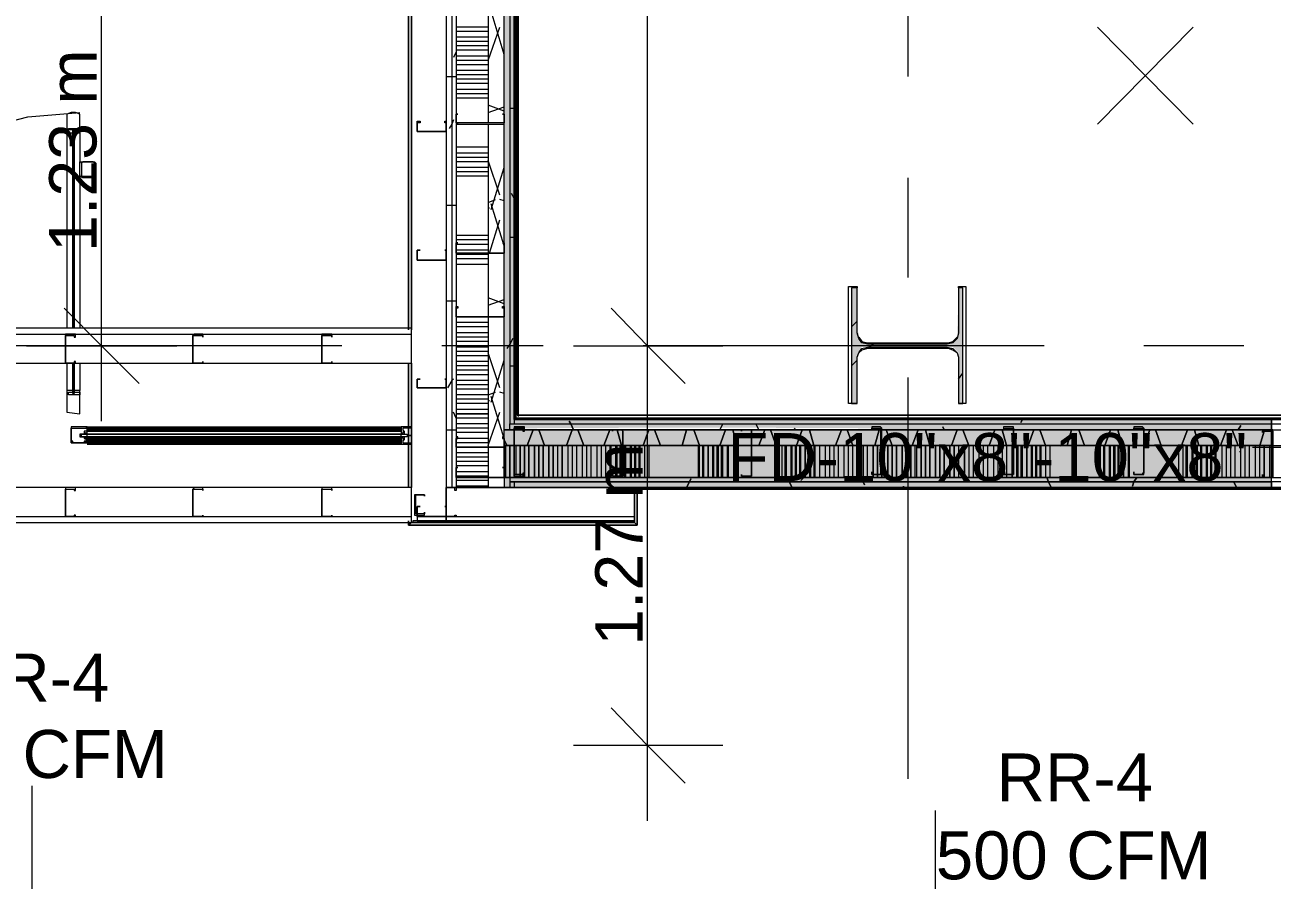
# Model space of a CAD drawing. Header units: metres. Extents: x -2 to 207, y -8 to 52.
# Drawn here: x 28.016 to 31.964, y 21.481 to 24.186 of the extents above; entities that cross this region are included whole.
import ezdxf

# ---------------------------------------------------------------- set-up
doc = ezdxf.new("R2010")
doc.units = ezdxf.units.M
doc.layers.add('HVAC - Ductos', color=5, linetype='Continuous', lineweight=0)
doc.layers.add('PDF_Text', color=7, linetype='Continuous', lineweight=0)
doc.layers.add('PDF_Geometry', color=7, linetype='Continuous', lineweight=0, true_color=0xaaaaaa)
doc.layers.add('PDF_Solid Fills', color=7, linetype='Continuous', lineweight=0, true_color=0xffffff)
doc.styles.add('PDF Helvetica', font='')
doc.styles.get('PDF Helvetica').set_extended_font_data('Helvetica')

msp = doc.modelspace()

# ---------------------------------------------------------------- hatches: boundary and pattern name
at = {"layer": 'PDF_Solid Fills', "lineweight": 0, "transparency": 33554559}
h = msp.add_hatch(color=256, dxfattribs=at)
h.paths.add_polyline_path([(29.533, 25.696), (29.5513, 25.696), (29.5513, 25.7281), (29.533, 25.7281)])
h.paths.add_polyline_path([(29.533, 22.7225), (29.5513, 22.7225), (29.5513, 22.7545), (29.533, 22.7545)])
h.paths.add_polyline_path([(29.533, 22.9057), (29.5513, 22.9057), (29.5513, 25.5448), (29.533, 25.5448)])
h = msp.add_hatch(color=256, dxfattribs=at)
h.paths.add_polyline_path([(29.5513, 25.7144), (29.5651, 25.7144), (29.5651, 25.7281), (29.5513, 25.7281)])
h.paths.add_polyline_path([(29.5513, 22.7225), (29.5651, 22.7225), (29.5651, 22.7408), (29.5513, 22.7408)])
h.paths.add_polyline_path([(29.5513, 22.9241), (29.5651, 22.9241), (29.5651, 25.5265), (29.5513, 25.5265)])
msp.add_hatch(color=256, dxfattribs=at).paths.add_polyline_path([(30.6509, 23.2127), (30.6509, 23.3547), (30.6326, 23.3547), (30.6326, 22.9882), (30.6509, 22.9882), (30.6509, 23.1394), (30.6555, 23.1532), (30.6601, 23.1577), (30.6647, 23.1669), (30.9533, 23.1669), (30.9716, 23.1486), (30.9716, 22.9882), (30.9854, 22.9882), (30.9854, 23.3547), (30.9716, 23.3547), (30.967, 23.199), (30.9533, 23.1852), (30.935, 23.1806), (30.683, 23.1761), (30.683, 23.1806), (30.6647, 23.1806), (30.6647, 23.1898), (30.6601, 23.1944), (30.6555, 23.1944), (30.6555, 23.2127)])
h = msp.add_hatch(color=256, dxfattribs=at)
h.paths.add_polyline_path([(31.9613, 22.9241), (31.9613, 22.9378), (29.5651, 22.9378), (29.5651, 22.9241)])
h.paths.add_polyline_path([(32.3141, 22.9378), (32.3141, 22.9241), (34.7469, 22.9241), (34.7469, 22.9378)])
h = msp.add_hatch(color=256, dxfattribs=at)
h.paths.add_polyline_path([(31.9613, 22.9241), (31.9613, 22.9378), (29.5651, 22.9378), (29.5651, 22.9241)])
h.paths.add_polyline_path([(32.3141, 22.9378), (32.3141, 22.9241), (34.7469, 22.9241), (34.7469, 22.9378)])
h = msp.add_hatch(color=256, dxfattribs=at)
h.paths.add_polyline_path([(30.7242, 22.8553), (30.7242, 22.9057), (29.533, 22.9057), (29.533, 22.8553)])
h.paths.add_polyline_path([(32.3874, 22.8599), (33.5129, 22.8553), (33.5145, 22.8553), (33.5145, 22.8691), (33.4503, 22.8691), (33.4503, 22.8783), (33.5237, 22.8783), (33.5237, 22.8553), (33.5248, 22.8553), (34.3392, 22.8599), (34.3438, 22.8599), (34.6045, 22.8553), (34.6049, 22.8553), (34.6049, 22.8783), (34.6782, 22.8783), (34.6736, 22.8737), (34.6095, 22.8691), (34.6095, 22.8553), (34.8661, 22.8553), (34.8661, 22.9057), (34.3392, 22.9057), (34.3117, 22.9012), (34.3117, 22.9057), (33.9314, 22.9057), (33.8994, 22.9012), (33.8994, 22.9057), (33.5191, 22.9057), (33.4916, 22.9012), (33.4916, 22.9057), (32.7952, 22.9057), (32.7676, 22.9012), (32.7676, 22.9057), (32.3828, 22.9057), (32.3553, 22.9012), (32.3553, 22.9057), (32.3141, 22.9057), (32.3141, 22.8599)])
h.paths.add_polyline_path([(30.7288, 22.9057), (30.7288, 22.8553), (31.9613, 22.8553), (31.9613, 22.9057)])
h = msp.add_hatch(color=256, dxfattribs=at)
h.paths.add_polyline_path([(29.533, 22.8599), (29.5651, 22.8599), (30.7225, 22.8553), (30.7242, 22.8553), (30.7242, 22.9057), (29.533, 22.9057)])
h.paths.add_polyline_path([(32.3141, 22.9057), (32.3141, 22.8599), (32.3874, 22.8599), (33.5129, 22.8553), (33.5145, 22.8553), (33.5145, 22.8691), (33.4503, 22.8691), (33.4503, 22.8783), (33.5237, 22.8783), (33.5237, 22.8553), (34.6049, 22.8553), (34.6049, 22.8783), (34.6782, 22.8783), (34.6736, 22.8737), (34.6095, 22.8691), (34.6095, 22.8553), (34.8661, 22.8553), (34.8661, 22.9057), (34.6141, 22.9057), (34.6049, 22.9012), (34.6049, 22.9057), (34.3392, 22.9057), (34.3117, 22.9012), (34.3117, 22.9057), (33.9314, 22.9057), (33.8994, 22.9012), (33.8994, 22.9057), (33.5191, 22.9057), (33.4916, 22.9012), (33.4916, 22.9057), (32.7952, 22.9057), (32.7676, 22.9012), (32.7676, 22.9057)])
h.paths.add_polyline_path([(30.7288, 22.9057), (30.7288, 22.8553), (31.9613, 22.8553), (31.9613, 22.9057)])
h = msp.add_hatch(color=256, dxfattribs=at)
h.paths.add_polyline_path([(29.5514, 22.9057), (29.5651, 22.9103), (30.6967, 22.9149), (30.7242, 22.9149), (30.7242, 22.9057), (31.9613, 22.9057), (31.9613, 22.9241), (29.5513, 22.9241), (29.5513, 22.9057)])
h.paths.add_polyline_path([(32.3141, 22.9241), (32.3141, 22.9057), (34.7653, 22.9057), (34.7653, 22.9241)])
h = msp.add_hatch(color=256, dxfattribs=at)
h.paths.add_polyline_path([(29.5651, 22.9057), (29.5651, 22.9149), (29.5925, 22.9149), (30.7242, 22.9103), (31.9515, 22.9057), (31.9613, 22.9057), (31.9613, 22.9241), (29.5513, 22.9241), (29.5513, 22.9057)])
h.paths.add_polyline_path([(32.3141, 22.9241), (32.3141, 22.9057), (34.7653, 22.9057), (34.7653, 22.9241)])
h = msp.add_hatch(color=256, dxfattribs=at)
h.paths.add_polyline_path([(31.9613, 22.7545), (31.9613, 22.8553), (29.533, 22.8553), (29.533, 22.7545)])
h.paths.add_polyline_path([(34.6049, 22.8049), (34.6049, 22.8553), (33.5237, 22.8553), (33.5237, 22.8049), (33.5145, 22.8049), (33.5145, 22.8553), (32.3141, 22.8553), (32.3141, 22.7545), (34.9165, 22.7545), (34.9165, 22.8553), (34.6095, 22.8553)])
h = msp.add_hatch(color=256, dxfattribs=at)
h.paths.add_polyline_path([(31.9613, 22.7545), (31.9613, 22.8553), (29.533, 22.8553), (29.533, 22.7545)])
h.paths.add_polyline_path([(34.6049, 22.8049), (34.6049, 22.8553), (33.5237, 22.8553), (33.5237, 22.8049), (33.5145, 22.8049), (33.5145, 22.8553), (32.3141, 22.8553), (32.3141, 22.7545), (34.9165, 22.7545), (34.9165, 22.8553), (34.6095, 22.8553)])
h = msp.add_hatch(color=256, dxfattribs=at)
h.paths.add_polyline_path([(31.9613, 22.7408), (31.9613, 22.7545), (29.5513, 22.7545), (29.5513, 22.7408)])
h.paths.add_polyline_path([(32.3141, 22.7545), (32.3141, 22.7408), (34.9302, 22.7408), (34.9302, 22.7545)])
h = msp.add_hatch(color=256, dxfattribs=at)
h.paths.add_polyline_path([(31.9613, 22.7408), (31.9613, 22.7545), (29.5513, 22.7545), (29.5513, 22.7408)])
h.paths.add_polyline_path([(32.3141, 22.7545), (32.3141, 22.7408), (34.9302, 22.7408), (34.9302, 22.7545)])
h = msp.add_hatch(color=256, dxfattribs=at)
h.paths.add_polyline_path([(31.9613, 22.7225), (31.9613, 22.7408), (29.5651, 22.7408), (29.5651, 22.7225)])
h.paths.add_polyline_path([(34.9485, 22.7225), (34.9485, 22.7408), (32.3141, 22.7408), (32.3141, 22.7225)])
h = msp.add_hatch(color=256, dxfattribs=at)
h.paths.add_polyline_path([(31.9613, 22.7225), (31.9613, 22.7408), (29.5651, 22.7408), (29.5651, 22.7225)])
h.paths.add_polyline_path([(34.9485, 22.7225), (34.9485, 22.7408), (32.3141, 22.7408), (32.3141, 22.7225)])

# ---------------------------------------------------------------- linework, layer by layer
at = {"layer": 'HVAC - Ductos', "lineweight": 0}
for points in [[(29.9866, 21.6687), (29.9866, 23.1715), (29.9866, 26.1496), (29.9866, 32.3715), (29.9866, 33.6636)], [(28.2592, 22.9332), (28.2592, 24.4039), (28.2592, 32.6052)], [(28.1402, 23.2906), (28.2592, 23.1715), (28.3784, 23.0524)], [(29.872, 23.2906), (29.9866, 23.1715), (30.1057, 23.0524)], [(28.021, 23.1715), (28.2592, 23.1715), (28.4975, 23.1715)], [(29.7529, 23.1715), (29.9866, 23.1715), (30.2248, 23.1715)], [(31.8605, 22.837), (31.8651, 22.837)], [(31.9017, 22.8508), (36.7354, 22.8508), (38.3894, 22.8508), (40.245, 22.8508)], [(29.872, 22.0261), (29.9866, 21.907), (30.1057, 21.7878)], [(30.2248, 21.907), (29.9866, 21.907), (29.7529, 21.907)], [(28.0393, 21.2243), (28.0393, 21.7787)], [(30.8983, 21.2059), (30.8983, 21.7008)]]:
    msp.add_lwpolyline(points, dxfattribs=at)
at = {"layer": 'PDF_Geometry', "lineweight": 0}
for points in [[(29.3497, 32.9121), (29.3497, 33.0038), (29.9454, 33.0038), (29.9454, 32.9121), (29.9454, 33.0176), (29.3497, 33.0176), (29.3497, 32.9121), (29.3497, 32.7473), (29.3497, 32.9121), (29.3497, 32.8939), (29.3497, 32.6969), (29.3497, 32.092), (29.3497, 25.7281), (29.3497, 22.7225), (29.9454, 22.7225), (29.9454, 22.6125), (29.2398, 22.6125), (29.2352, 22.6079), (29.2306, 22.6034), (29.9545, 22.6034), (29.9499, 22.6079), (29.9454, 22.6125), (29.2398, 22.6125), (29.2398, 22.6171)], [(29.5651, 32.0554), (29.5651, 32.092), (29.5651, 32.1425), (29.5651, 32.6969), (31.1091, 32.6969), (31.2694, 32.6969), (31.2694, 32.9121), (31.1091, 32.9121), (29.3497, 32.9121), (29.3497, 32.6969), (29.3497, 32.092), (29.3497, 25.7281), (29.3497, 22.7225), (29.5651, 22.7225), (31.9613, 22.7225), (31.9613, 22.7545), (31.9613, 22.9012)], [(31.7643, 32.9121), (31.2694, 32.9121), (31.7643, 32.9121), (31.7643, 32.8939), (31.2694, 32.8939), (31.1091, 32.8939), (29.368, 32.8939), (29.368, 32.8801), (29.368, 32.6969), (29.368, 32.092), (29.368, 25.7281), (29.368, 22.7225)], [(29.3818, 32.092), (29.3818, 25.7281), (29.3818, 22.7225)], [(29.3497, 27.1484), (29.3497, 27.3179), (29.3497, 27.0155), (29.2398, 27.0155), (29.2398, 23.2219), (29.2398, 27.0155), (29.2352, 27.0201), (29.2352, 27.0247), (29.2306, 27.0247), (29.2306, 23.2219), (29.2306, 27.0247), (29.3406, 27.0247), (29.2306, 27.0247), (29.3406, 27.0247)], [(29.2398, 23.2265), (29.2398, 27.0155)], [(29.3497, 27.0155), (29.3497, 23.0661)], [(29.3818, 26.9148), (29.4826, 26.9148), (29.4826, 26.5115), (29.4826, 26.1037), (29.4826, 25.7281), (29.4826, 25.5127), (29.4826, 25.1049), (29.4826, 24.6926), (29.4826, 24.2848), (29.4826, 23.8771)], [(31.9659, 22.8553), (31.9613, 22.8553), (31.5581, 22.8553), (31.1457, 22.8553), (30.7288, 22.8553), (30.3165, 22.8553), (29.9087, 22.8553), (29.5651, 22.8553), (29.533, 22.8553), (29.533, 22.9057), (29.5651, 22.9057), (30.7242, 22.9057), (29.5651, 22.9057), (29.5513, 22.9057), (29.533, 22.9057), (29.533, 25.5448), (29.5513, 25.5448), (29.5651, 25.5448), (34.7332, 25.5448)], [(29.5651, 25.5403), (29.5651, 25.5127), (29.5651, 22.9378), (29.5651, 25.5127), (34.7332, 25.5127), (29.5651, 25.5127), (34.7332, 25.5127), (34.7332, 25.5265), (29.5651, 25.5265)], [(29.5513, 25.5265), (29.5513, 22.9241), (29.5651, 22.9241), (31.9613, 22.9241), (32.3141, 22.9241), (32.3141, 22.9378)], [(31.9613, 22.9057), (31.9613, 22.9378), (29.5651, 22.9378), (29.5651, 25.5127), (34.7332, 25.5127), (34.7332, 22.9378), (32.3141, 22.9378), (32.3141, 22.7225), (34.9485, 22.7225), (34.9485, 22.7499)], [(29.5651, 22.9378), (33.5007, 22.9378), (29.5696, 22.9378), (29.5696, 25.5127), (29.5696, 22.9378), (33.5007, 22.9378), (33.5007, 22.9424), (29.5651, 22.9424), (33.5007, 22.9424), (33.5007, 22.947), (33.5007, 22.9424), (29.5651, 22.9424), (29.5651, 25.3707)], [(29.5742, 25.5036), (34.7241, 25.5036), (29.5742, 25.5036), (34.7241, 25.5036), (34.7241, 22.9516), (34.7241, 22.947), (34.7286, 22.9424), (34.7332, 22.9424), (34.7332, 22.9378), (34.7332, 25.4486), (34.7332, 22.9378), (34.7332, 22.9424), (34.7286, 22.9424), (34.7241, 22.947), (34.7241, 22.9516), (34.7241, 25.5036), (29.5742, 25.5036), (29.5742, 22.9516), (33.5007, 22.9516), (33.5007, 22.947), (33.5007, 22.9516), (29.5742, 22.9516), (33.5007, 22.9516), (29.5742, 22.9516)], [(29.5788, 22.947), (29.5788, 25.5036)], [(37.5555, 25.5265), (34.9302, 25.5265), (34.9302, 25.5127), (34.9302, 22.9378), (34.9302, 22.7545), (34.9302, 22.7408), (32.3141, 22.7408), (32.3141, 22.7225), (34.9485, 22.7225), (34.9485, 22.7408), (32.3141, 22.7408), (31.9613, 22.7408), (31.9613, 22.7225), (32.3141, 22.7225), (31.9613, 22.7225)], [(30.8113, 25.2928), (30.8113, 24.0237)], [(29.4826, 24.1794), (29.3818, 24.1794)], [(29.4826, 24.1657), (29.3818, 24.1657)], [(29.4826, 24.1474), (29.3818, 24.1474)], [(29.4826, 24.1336), (29.3818, 24.1336)], [(29.4826, 24.1199), (29.3818, 24.1199)], [(29.4826, 24.1062), (29.3818, 24.1062)], [(29.4826, 24.0878), (29.3818, 24.0878)], [(29.4826, 24.0741), (29.3818, 24.0741)], [(29.4826, 24.0604), (29.3818, 24.0604)], [(29.4826, 24.042), (29.3818, 24.042)], [(29.4826, 24.0283), (29.3818, 24.0283)], [(29.4826, 24.0145), (29.3818, 24.0145)], [(29.4826, 24.0008), (29.3818, 24.0008)], [(29.4826, 23.9825), (29.3818, 23.9825)], [(29.4826, 23.9687), (29.3818, 23.9687)], [(29.4826, 23.9549), (29.3818, 23.9549)], [(27.2788, 23.2265), (27.2971, 23.2815), (27.3659, 23.4326), (27.4621, 23.5701), (27.5766, 23.6846), (27.714, 23.7809), (27.8653, 23.8541), (28.0256, 23.8954), (28.1906, 23.9091)], [(28.1493, 23.845), (28.1493, 23.2265)], [(28.1676, 23.8541), (28.1676, 23.2265), (28.1676, 23.8541), (28.1722, 23.8541), (28.1722, 23.2265), (28.1722, 23.8541)], [(28.1906, 23.845), (28.1906, 23.7488)], [(29.4826, 23.8725), (29.4826, 23.4647), (29.4826, 23.2631), (29.4826, 22.8508), (29.4826, 22.7545), (29.4826, 22.7225)], [(29.4826, 23.7992), (29.3818, 23.7992)], [(29.4826, 23.7809), (29.3818, 23.7809)], [(29.4826, 23.7671), (29.3818, 23.7671)], [(29.4826, 23.7534), (29.3818, 23.7534)], [(29.4826, 23.735), (29.3818, 23.735)], [(28.1906, 23.7121), (28.1906, 23.2265)], [(29.4826, 23.7213), (29.3818, 23.7213)], [(29.4826, 23.7076), (29.3818, 23.7076)], [(30.8113, 23.703), (30.8113, 23.3868)], [(29.4826, 23.5197), (29.3818, 23.5197)], [(29.4826, 23.506), (29.3818, 23.506)], [(29.4826, 23.4922), (29.3818, 23.4922)], [(29.4826, 23.4739), (29.3818, 23.4739)], [(29.4826, 23.4601), (29.3818, 23.4601)], [(29.4826, 23.4464), (29.3818, 23.4464)], [(29.4826, 23.4281), (29.3818, 23.4281)], [(30.6509, 22.9882), (30.6234, 22.9882), (30.6234, 23.3593), (30.6509, 23.3593), (30.6509, 23.3547)], [(30.9716, 23.3547), (30.9716, 23.3593), (30.9945, 23.3593), (30.9945, 22.9882), (30.9716, 22.9882)], [(30.6326, 23.2311), (30.6509, 23.2494)], [(29.4826, 23.2448), (29.3818, 23.2448)], [(29.4826, 23.2311), (29.3818, 23.2311)], [(29.4826, 23.2127), (29.3818, 23.2127)], [(27.43, 23.2081), (29.2398, 23.2081)], [(29.0198, 23.1715), (27.7507, 23.1715)], [(29.6567, 23.1715), (29.336, 23.1715)], [(29.4826, 23.199), (29.3818, 23.199)], [(29.4826, 23.1852), (29.3818, 23.1852)], [(31.2419, 23.1715), (29.9728, 23.1715)], [(30.6555, 23.199), (30.6647, 23.1852), (30.683, 23.1806), (30.9396, 23.1806), (30.9533, 23.1852), (30.967, 23.199)], [(30.6876, 23.1669), (30.7013, 23.1761)], [(31.8743, 23.1715), (31.5581, 23.1715)], [(29.4826, 23.1669), (29.3818, 23.1669)], [(29.4826, 23.1532), (29.3818, 23.1532)], [(29.4826, 23.1394), (29.3818, 23.1394)], [(30.967, 23.1486), (30.9533, 23.1577), (30.9396, 23.1623), (30.683, 23.1623), (30.6647, 23.1577), (30.6555, 23.1486)], [(28.1493, 23.1165), (28.1493, 23.0294)], [(28.1676, 23.0203), (28.1676, 23.1165), (28.1676, 23.0203), (28.1722, 23.0203), (28.1722, 23.1165), (28.1722, 23.0203)], [(28.1906, 23.1165), (28.1906, 23.0294)], [(29.2398, 23.1165), (29.2398, 22.9149), (29.2077, 22.9149), (29.2077, 22.892), (29.2123, 22.892), (29.2123, 22.8966), (29.2168, 22.8966), (29.2168, 22.892), (29.226, 22.892), (29.226, 22.8828), (29.2168, 22.8828), (29.2168, 22.8783), (29.2123, 22.8783), (29.2123, 22.8828), (29.2077, 22.8828), (29.2077, 22.8599), (29.2398, 22.8599), (29.2398, 22.7225), (29.2398, 22.8874)], [(29.4826, 23.1211), (29.3818, 23.1211)], [(29.4826, 23.1074), (29.3818, 23.1074)], [(29.4826, 23.0936), (29.3818, 23.0936)], [(30.6326, 23.1074), (30.6509, 23.1257)], [(29.4826, 23.0798), (29.3818, 23.0798)], [(29.4826, 23.0615), (29.3818, 23.0615)], [(30.8113, 23.0707), (30.8113, 21.8016)], [(30.9716, 23.0661), (30.9854, 23.0844)], [(29.3497, 23.0386), (29.3497, 22.8874), (29.3497, 22.7179)], [(29.4826, 23.0478), (29.3818, 23.0478)], [(29.4826, 23.034), (29.3818, 23.034)], [(29.4826, 23.0157), (29.3818, 23.0157)], [(29.4826, 23.002), (29.3818, 23.002)], [(29.4826, 22.9882), (29.3818, 22.9882)], [(29.4826, 22.9699), (29.3818, 22.9699)], [(29.4826, 22.9424), (29.3818, 22.9424)], [(33.5007, 22.9378), (33.5007, 22.9424), (29.5651, 22.9424)], [(31.9613, 22.9378), (29.5651, 22.9378), (31.9613, 22.9378)], [(30.7288, 22.9057), (31.1457, 22.9057), (31.5581, 22.9057), (31.9613, 22.9057), (31.5581, 22.9057), (31.1457, 22.9057), (30.7288, 22.9057), (31.1457, 22.9057), (31.5581, 22.9057), (31.9613, 22.9057), (31.9613, 22.9378)], [(34.9485, 22.7408), (34.9485, 22.7499), (34.9485, 22.7225), (32.3141, 22.7225), (32.3141, 22.9378), (34.7332, 22.9378), (32.3141, 22.9378), (31.9613, 22.9378), (32.3141, 22.9378), (32.3141, 22.9241), (34.7469, 22.9241), (34.7469, 22.9378), (32.3141, 22.9378), (31.9613, 22.9378), (31.9613, 22.9241), (32.3141, 22.9241), (34.7653, 22.9241), (34.7653, 22.9057), (32.3141, 22.9057), (32.3141, 22.9241), (32.3141, 22.9057)], [(28.2134, 22.9012), (29.2077, 22.9012), (28.2134, 22.9012)], [(28.2134, 22.8691), (29.2077, 22.8691), (29.2077, 22.8737), (28.2134, 22.8737), (29.2077, 22.8737), (29.2077, 22.8783), (28.2134, 22.8783), (28.2134, 22.8828), (28.2134, 22.892), (28.2134, 22.9012), (29.2077, 22.9012), (28.2134, 22.9012), (29.2077, 22.9012)], [(29.4826, 22.9241), (29.3818, 22.9241)], [(29.4826, 22.9103), (29.3818, 22.9103)], [(29.4826, 22.8966), (29.3818, 22.8966)], [(29.533, 22.8553), (29.5651, 22.8553), (29.9087, 22.8553), (30.3165, 22.8553), (30.7288, 22.8553), (31.1457, 22.8553), (31.5581, 22.8553), (31.9613, 22.8553), (31.9613, 22.9012)], [(30.7242, 22.9057), (29.5651, 22.9057), (29.5513, 22.9057), (29.5513, 22.9241), (31.9613, 22.9241), (31.9613, 22.9057), (32.3141, 22.9057)], [(29.5651, 22.7225), (31.9613, 22.7225), (31.9613, 22.7545), (31.9613, 22.9012), (31.9613, 22.8553), (31.9659, 22.8553), (32.3141, 22.8553), (32.3874, 22.8553), (32.7952, 22.8553), (33.2075, 22.8553), (33.5145, 22.8553)], [(31.9613, 22.9241), (31.9613, 22.9057), (32.3141, 22.9057)], [(28.2134, 22.8828), (28.1951, 22.8828), (28.1951, 22.892), (28.2134, 22.892), (29.2077, 22.892), (28.2134, 22.892), (29.2077, 22.892), (29.226, 22.892), (29.226, 22.8828), (29.2077, 22.8828), (28.2134, 22.8828), (29.2077, 22.8828), (28.2134, 22.8828), (29.2077, 22.8828), (29.2077, 22.8783), (29.2077, 22.8645), (29.2077, 22.8828), (29.2077, 22.8783)], [(28.2134, 22.8783), (29.2077, 22.8783), (29.2077, 22.8828), (29.2077, 22.892), (28.2134, 22.892)], [(28.2134, 22.8737), (29.2077, 22.8737), (28.2134, 22.8737)], [(28.2134, 22.8645), (29.2077, 22.8645), (28.2134, 22.8645), (29.2077, 22.8645), (28.2134, 22.8645), (29.2077, 22.8645), (29.2077, 22.8737)], [(29.4826, 22.8783), (29.3818, 22.8783)], [(29.4826, 22.8645), (29.3818, 22.8645)], [(31.9613, 22.8553), (31.9613, 22.7545), (29.5651, 22.7545), (29.5513, 22.7545), (29.533, 22.7545), (29.533, 22.8553), (29.533, 22.7545), (29.533, 22.7225)], [(29.5376, 22.8553), (29.5376, 22.7545)], [(29.5651, 22.7637), (29.5651, 22.8553)], [(29.5696, 22.8553), (29.5696, 22.7637)], [(29.7025, 22.8553), (29.7025, 22.7545)], [(29.7345, 22.8553), (29.7345, 22.7545)], [(29.7483, 22.8553), (29.7483, 22.7545)], [(29.7621, 22.8553), (29.7621, 22.7545)], [(29.7804, 22.8553), (29.7804, 22.7545)], [(29.7941, 22.8553), (29.7941, 22.7545)], [(29.8079, 22.8553), (29.8079, 22.7545)], [(29.8262, 22.8553), (29.8262, 22.7545)], [(29.84, 22.8553), (29.84, 22.7545)], [(29.8537, 22.8553), (29.8537, 22.7545)], [(29.8674, 22.8553), (29.8674, 22.7545)], [(29.872, 22.7545), (29.872, 22.8553)], [(29.8858, 22.8553), (29.8858, 22.7591)], [(29.8904, 22.7591), (29.8904, 22.8553)], [(29.8995, 22.8553), (29.8995, 22.7591)], [(29.9041, 22.7591), (29.9041, 22.8553)], [(29.9132, 22.8553), (29.9132, 22.7545)], [(29.9178, 22.7545), (29.9178, 22.8553)], [(29.9316, 22.8553), (29.9316, 22.7545)], [(29.9362, 22.7545), (29.9362, 22.8553)], [(29.9454, 22.8553), (29.9454, 22.7545)], [(29.9499, 22.7545), (29.9499, 22.8553)], [(29.9591, 22.8553), (29.9591, 22.7545)], [(29.9636, 22.7545), (29.9636, 22.8553)], [(29.9774, 22.8553), (29.9774, 22.7545)], [(29.9912, 22.8553), (29.9912, 22.7545)], [(30.1469, 22.8553), (30.1469, 22.7545)], [(30.1515, 22.7545), (30.1515, 22.8553)], [(30.1607, 22.8553), (30.1607, 22.7545)], [(30.1653, 22.7545), (30.1653, 22.8553)], [(30.1927, 22.8553), (30.1927, 22.7545)], [(30.1973, 22.7545), (30.1973, 22.8553)], [(30.2065, 22.8553), (30.2065, 22.7545)], [(30.2111, 22.7545), (30.2111, 22.8553)], [(30.2203, 22.8553), (30.2203, 22.7545)], [(30.2248, 22.7545), (30.2248, 22.8553)], [(30.2385, 22.8553), (30.2385, 22.7545)], [(30.2431, 22.7545), (30.2431, 22.8553)], [(30.3989, 22.7545), (30.3989, 22.8553)], [(30.4127, 22.7545), (30.4127, 22.8553)], [(30.4218, 22.8553), (30.4218, 22.7545)], [(30.4264, 22.7545), (30.4264, 22.8553)], [(30.4402, 22.8553), (30.4402, 22.7545)], [(30.4447, 22.7545), (30.4447, 22.8553)], [(30.4539, 22.8553), (30.4539, 22.7545)], [(30.4585, 22.7545), (30.4585, 22.8553)], [(30.4676, 22.8553), (30.4676, 22.7545)], [(30.4722, 22.7545), (30.4722, 22.8553)], [(30.4997, 22.8553), (30.4997, 22.7545)], [(30.5043, 22.7545), (30.5043, 22.8553)], [(30.5134, 22.8553), (30.5134, 22.7545)], [(30.518, 22.7545), (30.518, 22.8553)], [(30.5318, 22.7545), (30.5318, 22.8553)], [(30.5501, 22.7545), (30.5501, 22.8553)], [(30.5638, 22.7545), (30.5638, 22.8553)], [(30.5776, 22.7545), (30.5776, 22.8553)], [(30.5914, 22.7545), (30.5914, 22.8553)], [(30.6097, 22.7545), (30.6097, 22.8553)], [(30.6234, 22.7545), (30.6234, 22.8553)], [(30.6372, 22.7545), (30.6372, 22.8553)], [(30.6555, 22.7545), (30.6555, 22.8553)], [(30.683, 22.7545), (30.683, 22.8553)], [(30.8341, 22.7545), (30.8341, 22.8553)], [(30.8387, 22.8553), (30.8387, 22.7545)], [(30.9716, 22.8553), (30.9716, 22.7545)], [(31.0037, 22.8553), (31.0037, 22.7545)], [(31.0174, 22.8553), (31.0174, 22.7545)], [(31.0358, 22.8553), (31.0358, 22.7545)], [(31.0496, 22.8553), (31.0496, 22.7545)], [(31.0632, 22.8553), (31.0632, 22.7545)], [(31.0816, 22.8553), (31.0816, 22.7545)], [(31.0954, 22.8553), (31.0954, 22.7545)], [(31.1091, 22.8553), (31.1091, 22.7545)], [(31.1228, 22.8553), (31.1228, 22.7637), (31.1228, 22.7545)], [(31.1549, 22.8553), (31.1549, 22.7545)], [(31.1595, 22.7545), (31.1595, 22.8553)], [(31.1686, 22.8553), (31.1686, 22.7545)], [(31.1732, 22.7545), (31.1732, 22.8553)], [(31.2007, 22.8553), (31.2007, 22.7545)], [(31.2053, 22.7545), (31.2053, 22.8553)], [(31.2145, 22.8553), (31.2145, 22.7545)], [(31.219, 22.7545), (31.219, 22.8553)], [(31.2282, 22.8553), (31.2282, 22.7545)], [(31.2328, 22.7545), (31.2328, 22.8553)], [(31.2465, 22.8553), (31.2465, 22.7545)], [(31.2603, 22.8553), (31.2603, 22.7545)], [(31.4161, 22.8553), (31.4161, 22.7545)], [(31.4207, 22.7545), (31.4207, 22.8553)], [(31.4298, 22.8553), (31.4298, 22.7545)], [(31.4344, 22.7545), (31.4344, 22.8553)], [(31.4481, 22.8553), (31.4481, 22.7545)], [(31.4527, 22.7545), (31.4527, 22.8553)], [(31.4619, 22.8553), (31.4619, 22.7545)], [(31.4665, 22.7545), (31.4665, 22.8553)], [(31.4756, 22.8553), (31.4756, 22.7545)], [(31.4802, 22.7545), (31.4802, 22.8553)], [(31.5077, 22.8553), (31.5077, 22.7545)], [(31.5123, 22.7545), (31.5123, 22.8553)], [(31.668, 22.7545), (31.668, 22.8553)], [(31.6818, 22.7545), (31.6818, 22.8553)], [(31.691, 22.8553), (31.691, 22.7545)], [(31.6956, 22.7545), (31.6956, 22.8553)], [(31.7093, 22.8553), (31.7093, 22.7545)], [(31.7139, 22.7545), (31.7139, 22.8553)], [(31.723, 22.8553), (31.723, 22.7545)], [(31.7276, 22.7545), (31.7276, 22.8553)], [(31.7368, 22.8553), (31.7368, 22.7545)], [(31.7414, 22.7545), (31.7414, 22.8553)], [(31.7551, 22.8553), (31.7551, 22.7545)], [(31.7597, 22.7545), (31.7597, 22.8553)], [(31.7688, 22.8553), (31.7688, 22.7545)], [(31.7734, 22.7545), (31.7734, 22.8553)], [(31.7826, 22.8553), (31.7826, 22.7545)], [(31.7872, 22.7545), (31.7872, 22.8553)], [(31.8055, 22.7545), (31.8055, 22.8553)], [(31.8192, 22.7545), (31.8192, 22.8553)], [(31.833, 22.7545), (31.833, 22.8553)], [(31.8467, 22.7545), (31.8467, 22.8553)], [(31.8651, 22.7545), (31.8651, 22.8553)], [(31.8788, 22.7545), (31.8788, 22.8553)], [(31.8925, 22.7545), (31.8925, 22.8553)], [(31.9109, 22.7545), (31.9109, 22.8553)], [(31.9246, 22.7545), (31.9246, 22.8553)], [(31.9567, 22.7545), (31.9567, 22.8553)], [(31.9613, 22.7545), (32.3141, 22.7545), (34.9302, 22.7545), (34.9302, 22.7408), (32.3141, 22.7408), (32.3141, 22.7545), (32.3141, 22.8553)], [(29.4826, 22.8325), (29.3818, 22.8325)], [(29.4826, 22.8187), (29.3818, 22.8187)], [(29.4826, 22.8049), (29.3818, 22.8049)], [(29.4826, 22.7912), (29.3818, 22.7912)], [(29.4826, 22.7729), (29.3818, 22.7729)], [(29.4826, 22.7591), (29.3818, 22.7591)], [(29.4826, 22.7454), (29.3818, 22.7454)], [(32.3141, 22.7545), (32.3141, 22.7408), (31.9613, 22.7408), (29.5651, 22.7408), (29.5513, 22.7408), (29.5513, 22.7225)], [(31.9613, 22.7408), (31.9613, 22.7545), (32.3141, 22.7545), (34.9165, 22.7545)], [(29.2581, 22.6308), (29.2581, 22.6171), (29.3497, 22.6171), (29.3497, 22.6308), (29.3497, 22.6171), (29.9454, 22.6171), (29.9454, 22.6125), (29.9454, 22.7225), (29.9454, 22.6125), (29.9454, 22.7225), (29.9454, 22.6125), (29.2398, 22.6125), (29.2352, 22.6079), (29.2306, 22.6034), (29.9545, 22.6034), (29.9545, 22.7179), (29.9545, 22.6034), (29.9545, 22.7179), (29.9545, 22.6034), (29.9545, 22.7179), (29.9545, 22.6034), (29.2306, 22.6034), (29.9545, 22.6034), (29.9499, 22.6079), (29.9454, 22.6125), (29.2398, 22.6125), (29.3497, 22.6125), (29.3497, 22.6308), (29.9454, 22.6308), (29.9454, 22.7225), (29.3497, 22.7225), (29.3497, 22.7179), (29.3497, 22.7225)], [(29.4826, 22.7271), (29.3818, 22.7271)], [(31.9613, 22.7225), (29.5651, 22.7225), (31.9613, 22.7225)], [(34.5087, 22.7225), (34.8431, 22.7225), (34.5087, 22.7225), (33.5007, 22.7225), (29.9454, 22.7225), (29.5696, 22.7225), (29.9454, 22.7225), (33.5007, 22.7225), (33.5007, 22.7179), (29.9454, 22.7179), (33.5007, 22.7179), (33.5007, 22.7225)], [(29.9454, 22.6125), (29.9454, 22.7225), (29.9454, 22.6125)], [(29.9454, 22.6125), (29.9454, 22.7225), (29.9454, 22.6125)], [(27.43, 22.6308), (29.2398, 22.6308)], [(29.2306, 22.6034), (29.2306, 22.6171), (29.2306, 22.6034), (29.2352, 22.6079), (29.2398, 22.6125)], [(29.3497, 22.6171), (29.2443, 22.6171), (29.2443, 22.6125), (29.3497, 22.6125)], [(29.2398, 22.6125), (29.9454, 22.6125), (29.2398, 22.6125)], [(29.2398, 22.6125), (29.9454, 22.6125), (29.2398, 22.6125)]]:
    msp.add_lwpolyline(points, dxfattribs=at)
for points in [[(29.2398, 23.2265), (29.2398, 27.0155)], [(28.1493, 23.845), (28.1676, 23.845), (28.1676, 23.8541), (28.1539, 23.8541), (28.1539, 23.8587), (28.1906, 23.8587), (28.1906, 23.8541), (28.1722, 23.8541), (28.1722, 23.845), (28.1906, 23.845), (28.1906, 23.8587), (28.1906, 23.9045), (28.1768, 23.9091), (28.163, 23.9091), (28.1493, 23.9045), (28.1493, 23.8587)], [(29.3497, 23.8496), (29.2581, 23.8496), (29.2581, 23.8817), (29.2672, 23.8817), (29.2672, 23.8771), (29.2581, 23.8771), (29.2581, 23.8496), (29.3497, 23.8496), (29.3497, 23.8771), (29.3451, 23.8771), (29.3451, 23.8817), (29.3497, 23.8817)], [(29.3818, 23.9045), (29.3818, 23.8771), (29.3818, 23.8725), (29.533, 23.8725), (29.533, 23.8771), (29.533, 23.9045), (29.5284, 23.9045), (29.533, 23.9045), (29.533, 23.8771), (29.3818, 23.8771), (29.3818, 23.9045), (29.3864, 23.9045)], [(28.1906, 23.7488), (28.1906, 23.7534), (28.1997, 23.7534), (28.2318, 23.7534), (28.2364, 23.7534), (28.241, 23.7488), (28.241, 23.7121), (28.2364, 23.7076), (28.2318, 23.703), (28.1997, 23.703), (28.1906, 23.7076), (28.1906, 23.7121)], [(28.1997, 23.7076), (28.2318, 23.7076), (28.2364, 23.7076), (28.2364, 23.7121), (28.2364, 23.7488), (28.2318, 23.7534), (28.1997, 23.7534), (28.1951, 23.7488), (28.1951, 23.7121), (28.1951, 23.7076)], [(29.3818, 23.4968), (29.3818, 23.4647), (29.533, 23.4647), (29.533, 23.4968), (29.5284, 23.4968), (29.533, 23.4968), (29.533, 23.4647), (29.3818, 23.4647), (29.3818, 23.4968), (29.3864, 23.4968)], [(29.3497, 23.4464), (29.3497, 23.4418), (29.2581, 23.4418), (29.2581, 23.4464), (29.2581, 23.4739), (29.2672, 23.4739), (29.2581, 23.4739), (29.2581, 23.4464), (29.2581, 23.4418), (29.3497, 23.4418), (29.3497, 23.4464), (29.3497, 23.4739)], [(29.3451, 23.4739), (29.3497, 23.4739)], [(30.9854, 22.9882), (30.9854, 23.3547), (30.9716, 23.3547), (30.9716, 23.2127), (30.967, 23.1944), (30.9533, 23.1806), (30.935, 23.1761), (30.683, 23.1761), (30.6647, 23.1806), (30.6555, 23.1944), (30.6509, 23.2127), (30.6509, 23.3547), (30.6326, 23.3547), (30.6326, 22.9882), (30.6509, 22.9882), (30.6509, 23.1348), (30.6555, 23.1486), (30.6647, 23.1623), (30.683, 23.1669), (30.935, 23.1669), (30.9533, 23.1623), (30.967, 23.1486), (30.9716, 23.1348), (30.9716, 22.9882)], [(29.533, 23.2631), (29.3818, 23.2631), (29.3818, 23.2952), (29.3864, 23.2952), (29.3864, 23.2906), (29.3818, 23.2906), (29.3818, 23.2631), (29.533, 23.2631), (29.533, 23.2906), (29.5284, 23.2906), (29.5284, 23.2952), (29.533, 23.2952)], [(29.2398, 23.2265), (27.43, 23.2265), (27.43, 23.1165), (29.2398, 23.1165)], [(28.1768, 23.2081), (28.1447, 23.2081), (28.1447, 23.2036), (28.1447, 23.1165), (28.1768, 23.1165), (28.1768, 23.1211), (28.1722, 23.1211), (28.1722, 23.1165), (28.1447, 23.1165), (28.1447, 23.2036), (28.1722, 23.2036), (28.1722, 23.199), (28.1768, 23.199)], [(28.58, 23.2081), (28.5525, 23.2081), (28.5479, 23.2036), (28.5479, 23.1165), (28.5525, 23.1165), (28.58, 23.1165), (28.58, 23.1211), (28.58, 23.1165), (28.5525, 23.1165), (28.5479, 23.1165), (28.5479, 23.2036), (28.5525, 23.2036), (28.58, 23.2036), (28.58, 23.199)], [(28.9878, 23.2081), (28.9557, 23.2081), (28.9557, 23.2036), (28.9557, 23.1165), (28.9878, 23.1165), (28.9878, 23.1211), (28.9878, 23.1165), (28.9557, 23.1165), (28.9557, 23.2036), (28.9878, 23.2036), (28.9878, 23.199)], [(29.2398, 22.8645), (29.2398, 22.8874), (29.2352, 22.8874), (29.2306, 22.8874), (29.2306, 22.8645), (29.2306, 22.8874), (29.2306, 22.9103), (29.2306, 22.8874), (29.2352, 22.8874), (29.2398, 22.8874), (29.2398, 22.7225), (29.2398, 22.8874), (29.2398, 22.7225), (29.2398, 22.8874), (29.2398, 23.1165), (29.2398, 22.8874), (29.2398, 23.1165), (29.2398, 22.8874), (29.2398, 22.9103), (29.2352, 22.9103), (29.2123, 22.9103), (29.2123, 22.9057), (29.2168, 22.9012), (29.2123, 22.9012), (29.2168, 22.9012), (29.2168, 22.892), (29.226, 22.892), (29.226, 22.8828), (29.2168, 22.8828), (29.2168, 22.8737), (29.2123, 22.8737), (29.2123, 22.8691), (29.2168, 22.8737), (29.2123, 22.8691), (29.2123, 22.8645), (29.2352, 22.8645), (29.2398, 22.8645), (29.2398, 22.8691)], [(29.2306, 23.1165), (29.2306, 22.9149)], [(29.3497, 23.0386), (29.2581, 23.0386), (29.2581, 23.0661), (29.2672, 23.0661), (29.2581, 23.0661), (29.2581, 23.0386), (29.3497, 23.0386), (29.3497, 23.0661)], [(29.3451, 23.0661), (29.3497, 23.0661)], [(28.1906, 22.9562), (28.1906, 23.0157), (28.1906, 23.0294), (28.1722, 23.0294), (28.1722, 23.0248), (28.1906, 23.0248), (28.1906, 23.0157), (28.1539, 23.0157), (28.1539, 23.0248), (28.1676, 23.0248), (28.1676, 23.0294), (28.1493, 23.0294), (28.1493, 23.0157), (28.1493, 22.9608)], [(29.3818, 22.9562), (29.4826, 22.9562)], [(31.9613, 22.9378), (32.3141, 22.9378), (34.7332, 22.9378), (34.5087, 22.9378), (33.5007, 22.9378), (29.5651, 22.9378)], [(31.9613, 22.9241), (31.9613, 22.9378), (29.5651, 22.9378), (29.5651, 22.9241)], [(30.2248, 22.9378), (29.9728, 22.9378)], [(28.2134, 22.8645), (28.2134, 22.8828), (28.2089, 22.8828), (28.2089, 22.8783), (28.2089, 22.8828), (28.2043, 22.8828), (28.1951, 22.8828), (28.1951, 22.892), (28.2043, 22.892), (28.2089, 22.8966), (28.2089, 22.892), (28.2134, 22.892), (28.2134, 22.9149), (28.163, 22.9149), (28.163, 22.8874), (28.163, 22.9103), (28.1676, 22.9103), (28.2043, 22.9103), (28.2089, 22.9103), (28.2134, 22.9103), (28.2089, 22.9103), (28.2134, 22.9103), (28.2134, 22.9012), (28.2089, 22.9012), (28.2043, 22.9012), (28.2043, 22.8966), (28.2043, 22.892), (28.1951, 22.892), (28.1906, 22.892), (28.1906, 22.8828), (28.1951, 22.8828), (28.2043, 22.8828), (28.2043, 22.8783), (28.2089, 22.8783), (28.2089, 22.8737), (28.2134, 22.8737), (28.2134, 22.8691), (28.2089, 22.8691), (28.2089, 22.8645), (28.2134, 22.8645), (28.2089, 22.8645), (28.2089, 22.8691), (28.2043, 22.8691), (28.2043, 22.8645), (28.1676, 22.8645), (28.1676, 22.8691), (28.163, 22.8691), (28.163, 22.8645), (28.1676, 22.8645), (28.163, 22.8645), (28.1676, 22.8645), (28.163, 22.8645), (28.163, 22.8874), (28.163, 22.8645)], [(29.2077, 22.9103), (28.2134, 22.9103), (28.2134, 22.9149), (29.2077, 22.9149)], [(29.2077, 22.9103), (28.2134, 22.9103)], [(29.2077, 22.9057), (28.2134, 22.9057)], [(29.5971, 22.9149), (29.5651, 22.9149), (29.5651, 22.9103), (29.5651, 22.7637), (29.5651, 22.7591), (29.5971, 22.7591), (29.5971, 22.7683), (29.5925, 22.7683), (29.5925, 22.7637), (29.5651, 22.7637), (29.5651, 22.9103), (29.5925, 22.9103), (29.5925, 22.9057), (29.5971, 22.9057)], [(29.5971, 22.9103), (29.5651, 22.9103), (29.5651, 22.9057), (29.5651, 22.7591), (29.5651, 22.7545), (29.5971, 22.7545), (29.5971, 22.7637), (29.5925, 22.7637), (29.5925, 22.7591), (29.5651, 22.7591), (29.5651, 22.9057), (29.5925, 22.9057), (29.5925, 22.9012), (29.5971, 22.9012)], [(29.8766, 22.7591), (29.9041, 22.7591), (29.9087, 22.7591), (29.9087, 22.9012), (29.9087, 22.9057), (29.9041, 22.9057), (29.8766, 22.9057), (29.8766, 22.9012), (29.8766, 22.9057), (29.9041, 22.9057), (29.9087, 22.9012), (29.9087, 22.7591), (29.9041, 22.7591), (29.8766, 22.7591), (29.8766, 22.7637)], [(30.2843, 22.7591), (30.3165, 22.7591), (30.3165, 22.9012), (30.3165, 22.9057), (30.2843, 22.9057), (30.2843, 22.9012), (30.2843, 22.9057), (30.3165, 22.9057), (30.3165, 22.9012), (30.3165, 22.7591), (30.2843, 22.7591), (30.2843, 22.7637)], [(30.6967, 22.7637), (30.7242, 22.7637), (30.7288, 22.7637), (30.7288, 22.7683), (30.7288, 22.9103), (30.7242, 22.9149), (30.6967, 22.9149), (30.6967, 22.9057), (30.6967, 22.9103), (30.7242, 22.9103), (30.7242, 22.7683), (30.7242, 22.7637), (30.6967, 22.7637), (30.6967, 22.7729)], [(31.1136, 22.7637), (31.1457, 22.7637), (31.1457, 22.7683), (31.1457, 22.9103), (31.1457, 22.9149), (31.1136, 22.9149), (31.1136, 22.9057), (31.1182, 22.9057), (31.1182, 22.9103), (31.1457, 22.9103), (31.1457, 22.7683), (31.1457, 22.7637), (31.1182, 22.7637), (31.1182, 22.7729), (31.1136, 22.7729)], [(31.526, 22.7637), (31.5535, 22.7637), (31.5581, 22.7637), (31.5581, 22.7683), (31.5581, 22.9103), (31.5535, 22.9149), (31.526, 22.9149), (31.526, 22.9057), (31.526, 22.9103), (31.5535, 22.9103), (31.5581, 22.9103), (31.5581, 22.7683), (31.5535, 22.7683), (31.5535, 22.7637), (31.526, 22.7637), (31.526, 22.7729)], [(31.9338, 22.7545), (31.9659, 22.7545), (31.9659, 22.7591), (31.9659, 22.9012), (31.9659, 22.9057), (31.9338, 22.9057), (31.9338, 22.8966), (31.9338, 22.9012), (31.9659, 22.9012), (31.9659, 22.7591), (31.9659, 22.7545), (31.9338, 22.7545), (31.9338, 22.7637)], [(28.2134, 22.8599), (29.2077, 22.8599)], [(29.2306, 22.8599), (29.2306, 22.7225)], [(29.3818, 22.8828), (29.3818, 22.8508), (29.533, 22.8508), (29.533, 22.8828), (29.5284, 22.8828), (29.5284, 22.8783), (29.533, 22.8783), (29.533, 22.8508), (29.3818, 22.8508), (29.3818, 22.8783), (29.3864, 22.8783), (29.3864, 22.8828)], [(31.9613, 22.7545), (31.9613, 22.8553), (31.5581, 22.8553), (31.1457, 22.8553), (30.7288, 22.8553), (30.3165, 22.8553), (29.9087, 22.8553), (29.5651, 22.8553), (29.533, 22.8553), (29.533, 22.7545)], [(29.5513, 22.8553), (29.5513, 22.7545)], [(29.5834, 22.8553), (29.5834, 22.7591), (29.5834, 22.7545), (29.5834, 22.7591)], [(29.5971, 22.8553), (29.5971, 22.7545)], [(29.6109, 22.8553), (29.6109, 22.7545)], [(29.6292, 22.8553), (29.6292, 22.7545)], [(29.6429, 22.8553), (29.6429, 22.7545)], [(29.6567, 22.8553), (29.6567, 22.7545)], [(29.675, 22.8553), (29.675, 22.7545)], [(29.6887, 22.8553), (29.6887, 22.7545)], [(29.7163, 22.7545), (29.7163, 22.8553)], [(30.179, 22.8553), (30.179, 22.7545)], [(30.486, 22.8553), (30.486, 22.7545)], [(30.6692, 22.8553), (30.6692, 22.7545)], [(30.7013, 22.8553), (30.7013, 22.7637), (30.7013, 22.7545), (30.7013, 22.7637)], [(30.7151, 22.8553), (30.7151, 22.7637), (30.7151, 22.7545), (30.7151, 22.7637)], [(30.7288, 22.8553), (30.7288, 22.7545)], [(30.7471, 22.8553), (30.7471, 22.7545)], [(30.7609, 22.8553), (30.7609, 22.7545)], [(30.7747, 22.8553), (30.7747, 22.7545)], [(30.7929, 22.8553), (30.7929, 22.7545)], [(30.8067, 22.8553), (30.8067, 22.7545)], [(30.8205, 22.8553), (30.8205, 22.7545)], [(30.8525, 22.8553), (30.8525, 22.7545)], [(30.8663, 22.8553), (30.8663, 22.7545)], [(30.88, 22.8553), (30.88, 22.7545)], [(30.8983, 22.8553), (30.8983, 22.7545)], [(30.9121, 22.8553), (30.9121, 22.7545)], [(30.9258, 22.8553), (30.9258, 22.7545)], [(30.9441, 22.8553), (30.9441, 22.7545)], [(30.9579, 22.8553), (30.9579, 22.7545)], [(30.99, 22.7545), (30.99, 22.8553)], [(31.1412, 22.8553), (31.1412, 22.7637), (31.1412, 22.7545), (31.1412, 22.7637)], [(31.187, 22.8553), (31.187, 22.7545)], [(31.4939, 22.8553), (31.4939, 22.7545)], [(31.9383, 22.8553), (31.9383, 22.7545)], [(29.3818, 22.7866), (29.3818, 22.7591), (29.3818, 22.7545), (29.533, 22.7545), (29.533, 22.7591), (29.533, 22.7866), (29.5284, 22.7866), (29.533, 22.7866), (29.533, 22.7591), (29.533, 22.7545), (29.3818, 22.7545), (29.3818, 22.7591), (29.3818, 22.7866), (29.3864, 22.7866)], [(31.9613, 22.7408), (31.9613, 22.7545), (29.5513, 22.7545), (29.5513, 22.7408)], [(31.9613, 22.7225), (31.9613, 22.7408), (29.5651, 22.7408), (29.5651, 22.7225)], [(29.2398, 22.7225), (27.43, 22.7225), (27.43, 22.6125), (29.2398, 22.6125)], [(28.1768, 22.7225), (28.1447, 22.7225), (28.1447, 22.7179), (28.1447, 22.6308), (28.1768, 22.6308), (28.1768, 22.6354), (28.1722, 22.6354), (28.1722, 22.6308), (28.1447, 22.6308), (28.1447, 22.7179), (28.1722, 22.7179), (28.1722, 22.7133), (28.1768, 22.7133)], [(28.58, 22.7225), (28.5525, 22.7225), (28.5479, 22.7179), (28.5479, 22.6308), (28.5525, 22.6308), (28.58, 22.6308), (28.58, 22.6354), (28.58, 22.6308), (28.5525, 22.6308), (28.5479, 22.6308), (28.5479, 22.7179), (28.5525, 22.7179), (28.58, 22.7179), (28.58, 22.7133)], [(28.9878, 22.7225), (28.9557, 22.7225), (28.9557, 22.7179), (28.9557, 22.6308), (28.9878, 22.6308), (28.9878, 22.6354), (28.9878, 22.6308), (28.9557, 22.6308), (28.9557, 22.7179), (28.9878, 22.7179), (28.9878, 22.7133)], [(29.281, 22.6996), (29.2535, 22.6996), (29.2489, 22.6996), (29.2489, 22.64), (29.2489, 22.6354), (29.2535, 22.6354), (29.281, 22.6354), (29.281, 22.6446), (29.281, 22.64), (29.2535, 22.64), (29.2535, 22.6996), (29.281, 22.6996), (29.281, 22.695)], [(29.3497, 22.6308), (29.3497, 22.7179), (29.3497, 22.7225), (29.3818, 22.7225), (29.3818, 22.7133), (29.3772, 22.7133), (29.3772, 22.7225), (29.3497, 22.7225), (29.3497, 22.7179), (29.3497, 22.6308), (29.3772, 22.6308), (29.3772, 22.6354), (29.3818, 22.6354), (29.3818, 22.6308)], [(29.9454, 22.6171), (29.3497, 22.6171), (29.3497, 22.6125), (29.9454, 22.6125), (29.9454, 22.7225), (29.9454, 22.6125), (29.3497, 22.6125), (29.3497, 22.6308), (29.9454, 22.6308)], [(29.9728, 22.7225), (30.2248, 22.7225)], [(32.3141, 22.7225), (31.9613, 22.7225)], [(29.3497, 22.6308), (29.2581, 22.6308), (29.2581, 22.6629), (29.2672, 22.6629), (29.2581, 22.6629), (29.2581, 22.6308), (29.3497, 22.6308), (29.3497, 22.6629)], [(29.3451, 22.6629), (29.3497, 22.6629)]]:
    msp.add_lwpolyline(points, close=True, dxfattribs=at)
at = {"layer": 'PDF_Geometry', "color": 254, "lineweight": 0, "true_color": 0xdddddd}
for points in [[(29.533, 24.0924), (29.4917, 24.2298)], [(29.4826, 24.0741), (29.5192, 24.1794)], [(29.533, 23.9137), (29.4826, 23.9321)], [(29.4826, 23.9091), (29.533, 23.9275)], [(29.5192, 23.648), (29.4826, 23.7579)], [(29.4917, 23.6022), (29.533, 23.735)], [(29.4826, 23.6251), (29.5055, 23.6342)], [(29.4872, 23.6068), (29.4826, 23.6068)], [(29.533, 23.4876), (29.4917, 23.6205)], [(29.533, 23.6296), (29.5192, 23.6342)], [(29.4872, 23.4647), (29.5192, 23.5701)], [(29.533, 23.3043), (29.4826, 23.3227)], [(29.4826, 23.2998), (29.533, 23.3181)], [(29.5192, 23.0386), (29.4826, 23.1486)], [(29.4917, 22.9928), (29.533, 23.1257)], [(29.4826, 23.0157), (29.5055, 23.0248)], [(29.533, 23.0203), (29.5192, 23.0248)], [(29.4872, 22.9974), (29.4826, 22.9974)], [(29.533, 22.8783), (29.4917, 23.0111)], [(29.4826, 22.8553), (29.5192, 22.9608)]]:
    msp.add_lwpolyline(points, dxfattribs=at)
at = {"layer": 'PDF_Geometry', "color": 254, "lineweight": 0, "true_color": 0xd4d4d4}
for points in [[(31.7139, 23.8725), (31.4115, 24.1794)], [(31.7139, 24.1794), (31.4115, 23.8725)]]:
    msp.add_lwpolyline(points, dxfattribs=at)
at = {"layer": 'PDF_Geometry', "color": 254, "lineweight": 0, "true_color": 0xeaeaea}
for points in [[(29.3818, 24.1016), (29.3726, 24.0832)], [(29.3497, 24.0237), (29.368, 24.0237), (29.3818, 24.0237)], [(29.5513, 23.9229), (29.5651, 23.9229)], [(29.3726, 23.8863), (29.368, 23.8725), (29.3589, 23.8587)], [(29.5651, 23.6388), (29.5559, 23.6526)], [(29.3497, 23.6159), (29.368, 23.6159), (29.3818, 23.6159)], [(29.5513, 23.5152), (29.5651, 23.5152)], [(29.3497, 23.3135), (29.368, 23.3135), (29.3818, 23.3135)], [(29.5605, 23.1944), (29.5513, 23.1761), (29.5421, 23.1623)], [(29.5513, 23.1074), (29.5651, 23.1074)], [(29.3726, 23.0661), (29.368, 23.0615), (29.3543, 23.0386)], [(29.3818, 22.9424), (29.3726, 22.9608)], [(29.3497, 22.9057), (29.368, 22.9057), (29.3818, 22.9057)]]:
    msp.add_lwpolyline(points, dxfattribs=at)
at = {"layer": 'PDF_Geometry', "color": 254, "lineweight": 0, "true_color": 0xd2d2d2}
for points in [[(29.3864, 23.8725), (29.3864, 23.8771)], [(29.3818, 23.4876), (29.3818, 23.4922)], [(28.5479, 23.1577), (28.5479, 23.1623)], [(30.3027, 22.9057), (30.3073, 22.9057)], [(30.7242, 22.8233), (30.7288, 22.8233)]]:
    msp.add_lwpolyline(points, dxfattribs=at)
at = {"layer": 'PDF_Geometry', "color": 254, "lineweight": 0, "true_color": 0xeaeaea}
for points in [[(29.7437, 22.9241), (29.7529, 22.9057), (29.7437, 22.9241), (29.7391, 22.9332)], [(31.1686, 22.9287), (31.1732, 22.9378)], [(30.2157, 22.9057), (30.2248, 22.9241)], [(30.3302, 22.9241), (30.3394, 22.9057)], [(30.4493, 22.9057), (30.4539, 22.9103)], [(30.9212, 22.9149), (30.9258, 22.9057)], [(31.8559, 22.9057), (31.8651, 22.9195)], [(30.1194, 22.7408), (30.124, 22.7499), (30.1194, 22.7408), (30.1103, 22.7225)], [(30.431, 22.7499), (30.4356, 22.7408), (30.4447, 22.7225), (30.4356, 22.7408)], [(30.4722, 22.7454), (30.4814, 22.7545)], [(30.6601, 22.7545), (30.6692, 22.7408), (30.6738, 22.7317), (30.6692, 22.7408)], [(31.2511, 22.7545), (31.2557, 22.7408), (31.2649, 22.7225), (31.2557, 22.7408)], [(31.2923, 22.7408), (31.3015, 22.7545)], [(31.526, 22.7408), (31.5352, 22.7545), (31.526, 22.7408), (31.5214, 22.7271)], [(31.8421, 22.7408), (31.8513, 22.7225)], [(30.7975, 22.7271), (30.7975, 22.7225)]]:
    msp.add_lwpolyline(points, close=True, dxfattribs=at)
at = {"layer": 'PDF_Geometry', "color": 254, "lineweight": 0, "true_color": 0xdddddd}
for points in [[(29.6246, 22.9057), (29.6063, 22.8553)], [(29.6429, 22.9057), (29.6613, 22.8553)], [(29.7483, 22.9057), (29.73, 22.8553)], [(29.7667, 22.9057), (29.785, 22.8553)], [(29.8674, 22.9057), (29.8491, 22.8553)], [(29.8904, 22.9057), (29.9041, 22.8553)], [(29.9912, 22.9057), (29.9728, 22.8553)], [(30.0094, 22.9057), (30.0278, 22.8553)], [(30.1103, 22.9057), (30.0965, 22.8553)], [(30.1332, 22.9057), (30.1515, 22.8553)], [(30.234, 22.9057), (30.2157, 22.8553)], [(30.2569, 22.9057), (30.2707, 22.8553)], [(30.3577, 22.9057), (30.3394, 22.8553)], [(30.376, 22.9057), (30.3943, 22.8553)], [(30.4768, 22.9057), (30.4585, 22.8553)], [(30.4997, 22.9057), (30.5134, 22.8553)], [(30.6005, 22.9057), (30.5822, 22.8553)], [(30.6188, 22.9057), (30.6372, 22.8553)], [(30.7196, 22.9057), (30.7059, 22.8553)], [(30.7425, 22.9057), (30.7609, 22.8553)], [(30.8433, 22.9057), (30.825, 22.8553)], [(30.8663, 22.9057), (30.88, 22.8553)], [(30.967, 22.9057), (30.9487, 22.8553)], [(30.9854, 22.9057), (31.0037, 22.8553)], [(31.0862, 22.9057), (31.0678, 22.8553)], [(31.1091, 22.9057), (31.1228, 22.8553)], [(31.2099, 22.9057), (31.1916, 22.8553)], [(31.2282, 22.9057), (31.2465, 22.8553)], [(31.329, 22.9057), (31.3153, 22.8553)], [(31.3519, 22.9057), (31.3703, 22.8553)], [(31.4527, 22.9057), (31.4344, 22.8553)], [(31.4756, 22.9057), (31.4894, 22.8553)], [(31.5764, 22.9057), (31.5581, 22.8553)], [(31.5948, 22.9057), (31.613, 22.8553)], [(31.6956, 22.9057), (31.6772, 22.8553)], [(31.7184, 22.9057), (31.7322, 22.8553)], [(31.8192, 22.9057), (31.8009, 22.8553)], [(31.8376, 22.9057), (31.8559, 22.8553)], [(31.9383, 22.9012), (31.9246, 22.8553)], [(29.533, 22.8737), (29.5421, 22.8553)]]:
    msp.add_lwpolyline(points, close=True, dxfattribs=at)

# ---------------------------------------------------------------- texts
at = {"layer": 'PDF_Text', "lineweight": 0, "char_height": 0.15002, "attachment_point": 4, "rotation": 90, "style": 'PDF Helvetica'}
for s, insert in [('1.23 m', (28.169, 23.4682)), ('1.27 m', (29.8963, 22.222))]:
    msp.add_mtext(s, dxfattribs=dict(at, insert=insert))
at = {"layer": 'PDF_Text', "lineweight": 0, "attachment_point": 4, "style": 'PDF Helvetica'}
for s, insert, char_height in [('FD-10"x8"-10"x8"', (30.2397, 22.818), 0.151898), ('RR-4', (27.7884, 22.1216), 0.1519), ('500 CFM', (27.596, 21.8787), 0.1519), ('RR-4', (31.0919, 21.8054), 0.1519), ('500 CFM', (30.8995, 21.558), 0.1519)]:
    msp.add_mtext(s, dxfattribs=dict(at, insert=insert, char_height=char_height))

doc.saveas('drawing.dxf')
